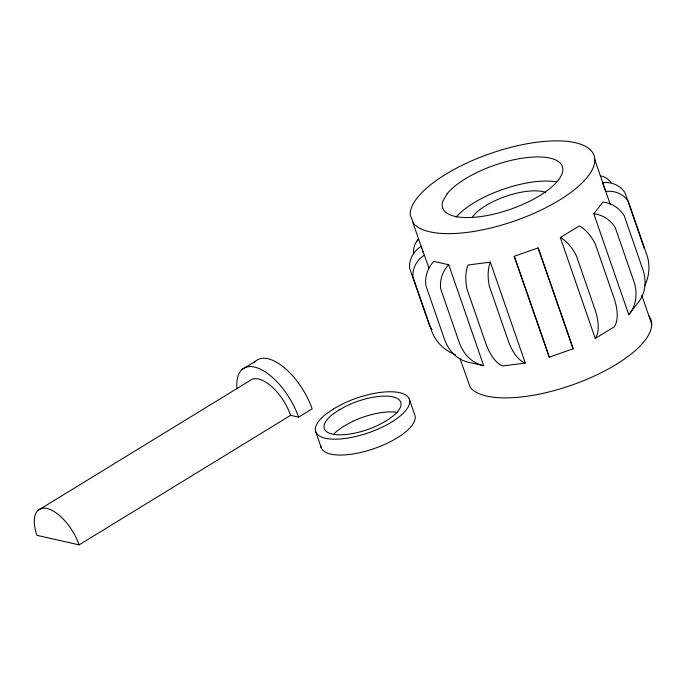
<?xml version="1.0" encoding="UTF-8"?>
<svg xmlns="http://www.w3.org/2000/svg" width="686" height="686" viewBox="0 0 686 686"><rect width="100%" height="100%" fill="white"/><g stroke="black" fill="none" stroke-linecap="round" stroke-linejoin="round"><path stroke-width="1.03" d="M416.814 241.258L418.752 238.737M593.819 213.8L602.848 202.036A24.259 19.654 37.5 0 1 624.26 215.807L642.756 269.238A45.079 36.521 37.5 0 1 637.8 302.963L628.77 314.72L593.819 213.8A24.259 19.654 37.5 0 1 615.231 227.563L633.727 280.994A45.079 36.521 37.5 0 1 628.77 314.72M333.559 408.856L324.881 414.936A49.589 18.333 -19.1 0 0 329.434 438.903A49.589 18.333 -19.1 0 0 391.62 422.079A49.589 18.333 -19.1 0 0 403.179 393.738A49.589 18.333 -19.1 0 0 344.003 403.222L333.413 408.942M241.918 369.583L255.458 361.299M38.004 510.384L249.515 380.859A35.946 17.047 58.5 0 1 290.607 415.339L298.599 417.148L312.139 408.856A49.589 23.521 58.5 0 0 283.301 366.864A49.589 23.521 58.5 0 0 254.223 362.611M560.316 237.536L579.31 225.908A24.259 11.508 58.5 0 1 595.371 244.139L613.867 297.57A45.079 21.386 58.5 0 1 614.262 326.828L595.268 338.455L560.316 237.536A24.259 11.508 58.5 0 1 576.377 255.775L594.873 309.206A45.079 21.386 58.5 0 1 595.268 338.455M79.096 544.864A35.946 17.047 58.5 0 0 47.077 508.54A35.946 17.047 58.5 0 0 36.95 535.337L79.096 544.864L290.607 415.339M338.773 410.117L347.399 405.469A40.491 14.972 -19.1 0 1 392.881 396.868A40.491 14.972 -19.1 0 1 393.335 415.87L386.244 420.852L377.609 425.5A40.491 14.972 -19.1 0 1 332.153 434.058A40.491 14.972 -19.1 0 1 331.792 415.03L338.901 410.039M352.878 421.298L343.943 426.135L337.272 430.859A40.491 14.972 -19.1 0 0 333.482 434.478M514.26 256.29L538.133 247.903L564.501 323.389A45.079 0.514 70.6 0 1 573.076 348.822L549.212 357.209L514.26 256.29L540.637 331.775A45.079 0.514 70.6 0 1 549.212 357.209M490.344 262.121L467.989 265.019A24.259 11.027 82.6 0 0 467.037 289.226L485.542 342.657A45.079 20.494 82.6 0 0 502.941 365.938L525.287 363.048L490.344 262.121A24.259 11.027 82.6 0 0 489.384 286.336L507.889 339.767A45.079 20.494 82.6 0 0 525.287 363.048M448.747 264.77L433.904 261.392A24.259 19.38 -77.2 0 0 425.852 285.513L444.357 338.944A45.079 36.015 -77.2 0 0 468.855 362.319L483.69 365.689L448.747 264.77A24.259 19.38 -77.2 0 0 440.686 288.892L459.191 342.323A45.079 36.015 -77.2 0 0 483.69 365.689M602.805 183.659L605.789 191.428A24.259 22.544 -21 0 1 628.282 201.281L646.787 254.712A45.079 41.88 -21 0 1 644.651 285.83M429.007 268.175L421.135 246.385A24.259 22.544 -21 0 0 409.611 268.192L428.107 321.623A45.079 41.88 -21 0 0 430.345 326.828M594.822 159.761L610.308 204.479M641.762 295.314L651.7 324.006M538.133 247.903L573.076 348.822M412.912 222.641L421.83 248.392M422.525 250.399L423.571 253.417M459.852 358.195L470.399 387.71A96.915 35.835 -19.1 0 0 582.757 381.004A96.915 35.835 -19.1 0 0 649.025 316.126M409.276 399.038L414.756 414.867A49.589 18.333 -19.1 0 1 372.104 449.279A49.589 18.333 -19.1 0 1 320.774 445.857M315.792 431.863L321.271 447.692M602.437 182.69A24.259 22.544 -21 0 1 624.929 192.543L643.434 245.974A45.079 41.88 -21 0 1 644.154 248.289M472.611 216.759A42.918 15.864 -19.1 0 1 506.894 195.973A42.918 15.864 -19.1 0 1 545.602 192.389M600.224 175.839A24.259 19.38 -77.2 0 1 610.926 182.356M413.632 253.666A24.259 19.654 37.5 0 1 417.98 239.868M455.435 354.722A45.079 41.88 -21 0 1 431.468 330.36L412.963 276.93A24.259 22.544 -21 0 1 424.488 255.123M431.957 329.632A45.079 41.88 -21 0 1 430.731 327.539M456.027 217.248A63.344 23.418 -19.1 0 1 556.578 181.893M236.987 388.842A49.589 23.521 58.5 0 1 259.977 368.965A49.589 23.521 58.5 0 1 298.599 417.148M352.956 421.255A40.491 14.972 -19.1 0 1 397.528 412.466M447.092 193.804L442.796 201.238A63.344 23.418 -19.1 0 0 519.808 205.706A63.344 23.418 -19.1 0 0 547.582 157.643A63.344 23.418 -19.1 0 0 447.092 193.804M413.529 223.465L410.177 214.727A96.915 35.835 -19.1 0 1 540.791 141.753A96.915 35.835 -19.1 0 1 562.46 198.211A96.915 35.835 -19.1 0 1 413.529 223.465"/></g></svg>
